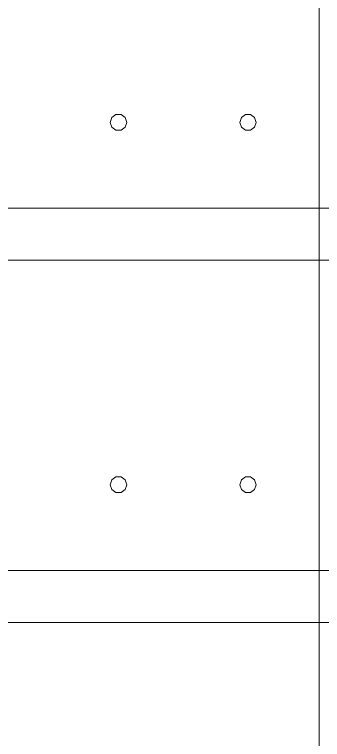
# Model space of a CAD drawing. Header units: millimetres. Extents: x -1970 to 59977, y -50268 to 6837.
# Drawn here: x 57959 to 58197, y 1820 to 2380 of the extents above; entities that cross this region are included whole.
import ezdxf

# ---------------------------------------------------------------- set-up
doc = ezdxf.new("R2010")
doc.units = ezdxf.units.MM
doc.layers.add('lateral_secador', color=7, linetype='Continuous', lineweight=0)

msp = doc.modelspace()

# ---------------------------------------------------------------- linework, layer by layer
at = {"layer": 'lateral_secador'}
for p, q in [((58194.253, 2556.5), (58194.253, 20)), ((58034.116, 2300.082), (58032.903, 2296.35)), ((58037.291, 2302.389), (58034.116, 2300.082)), ((58041.215, 2302.389), (58037.291, 2302.389)), ((58044.39, 2300.082), (58041.215, 2302.389)), ((58045.603, 2296.35), (58044.39, 2300.082)), ((58134.116, 2300.082), (58132.903, 2296.35)), ((58137.291, 2302.389), (58134.116, 2300.082)), ((58141.215, 2302.389), (58137.291, 2302.389)), ((58144.39, 2300.082), (58141.215, 2302.389)), ((58145.603, 2296.35), (58144.39, 2300.082)), ((58032.903, 2296.35), (58034.116, 2292.618)), ((58034.116, 2292.618), (58037.291, 2290.311)), ((58041.215, 2290.311), (58044.39, 2292.618)), ((58044.39, 2292.618), (58045.603, 2296.35)), ((58132.903, 2296.35), (58134.116, 2292.618)), ((58134.116, 2292.618), (58137.291, 2290.311)), ((58141.215, 2290.311), (58144.39, 2292.618)), ((58144.39, 2292.618), (58145.603, 2296.35)), ((58037.291, 2290.311), (58041.215, 2290.311)), ((58137.291, 2290.311), (58141.215, 2290.311)), ((39189.253, 2230), (58489.253, 2230)), ((39189.253, 2190), (58489.253, 2190)), ((58037.291, 2022.389), (58034.116, 2020.082)), ((58041.215, 2022.389), (58037.291, 2022.389)), ((58044.39, 2020.082), (58041.215, 2022.389)), ((58137.291, 2022.389), (58134.116, 2020.082)), ((58141.215, 2022.389), (58137.291, 2022.389)), ((58144.39, 2020.082), (58141.215, 2022.389)), ((58034.116, 2020.082), (58032.903, 2016.35)), ((58045.603, 2016.35), (58044.39, 2020.082)), ((58134.116, 2020.082), (58132.903, 2016.35)), ((58145.603, 2016.35), (58144.39, 2020.082)), ((58032.903, 2016.35), (58034.116, 2012.618)), ((58034.116, 2012.618), (58037.291, 2010.311)), ((58041.215, 2010.311), (58044.39, 2012.618)), ((58044.39, 2012.618), (58045.603, 2016.35)), ((58132.903, 2016.35), (58134.116, 2012.618)), ((58134.116, 2012.618), (58137.291, 2010.311)), ((58141.215, 2010.311), (58144.39, 2012.618)), ((58144.39, 2012.618), (58145.603, 2016.35)), ((58037.291, 2010.311), (58041.215, 2010.311)), ((58137.291, 2010.311), (58141.215, 2010.311)), ((39189.253, 1950), (58489.253, 1950)), ((39189.253, 1910), (58489.253, 1910))]:
    msp.add_line(p, q, dxfattribs=at)

doc.saveas('drawing.dxf')
